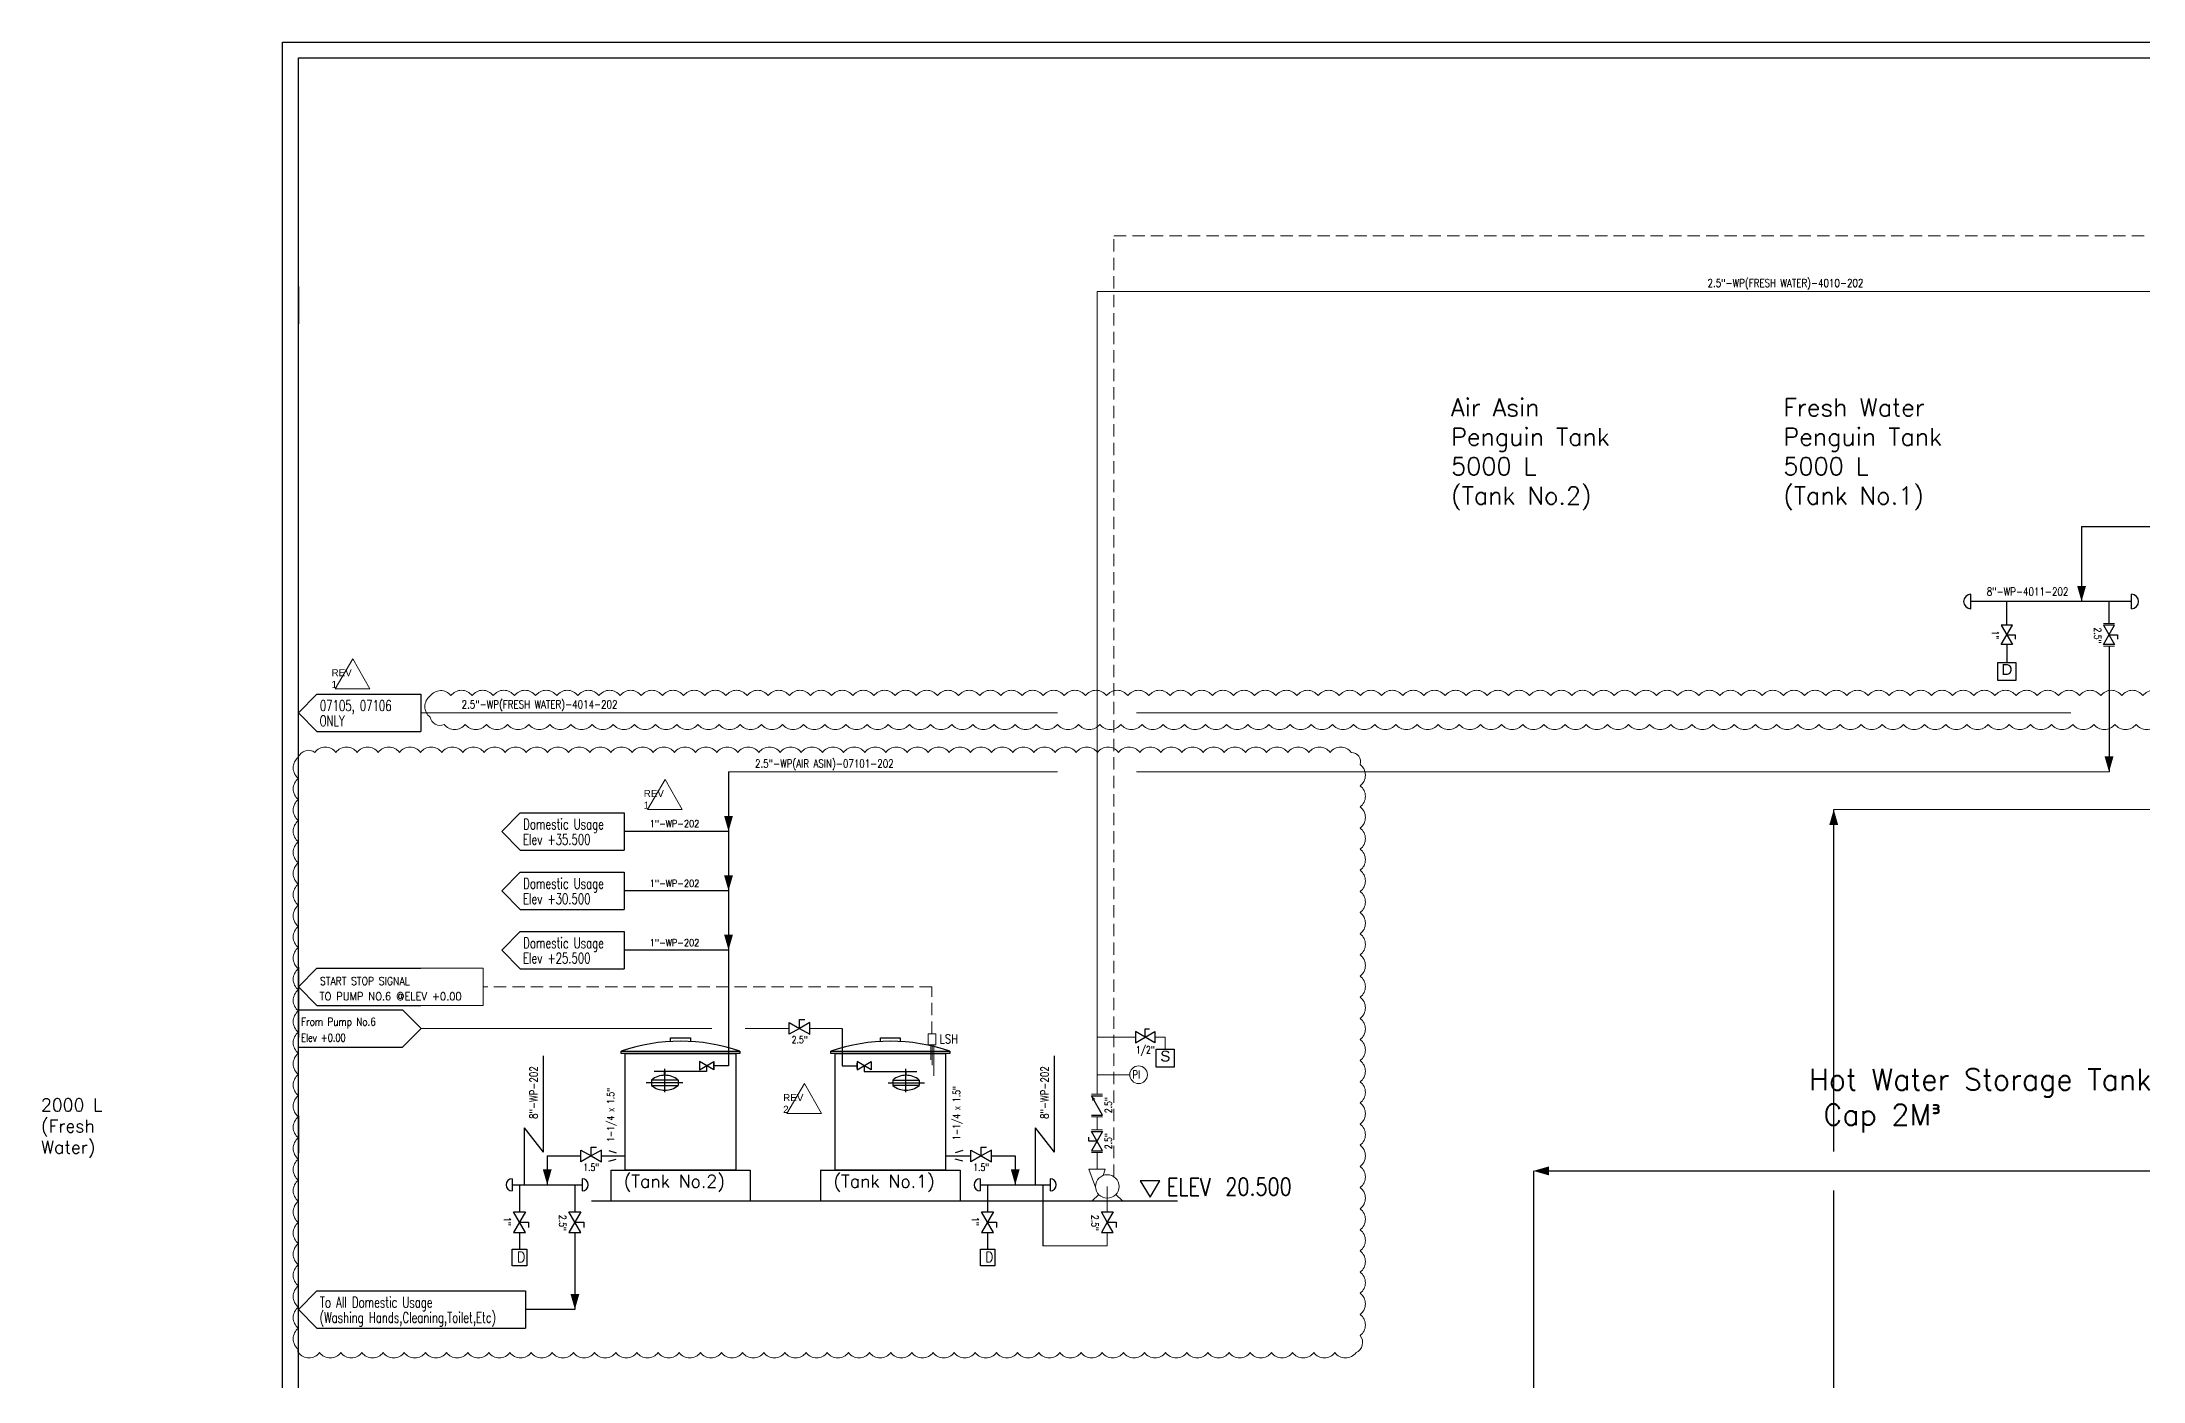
# Model space of a CAD drawing. Extents: x -29512 to 147477, y -5232 to 39709.
# Drawn here: x 140986.4 to 141284.4, y 7983.3 to 8173.2 of the extents above; entities that cross this region are included whole.
import ezdxf
from ezdxf.enums import TextEntityAlignment as Align

# ---------------------------------------------------------------- set-up
doc = ezdxf.new("R2010")
doc.units = 0
for name, pattern in [('ASSI', [16, 10, -2, 2, -2]), ('HIDDEN', [0.375, 0.25, -0.125]), ('TRATTEGGIO', [5.5, 4, -1.5])]:
    doc.linetypes.add(name, pattern=pattern)
doc.layers.get('0').update_dxf_attribs({"linetype": 'CONTINUOUS'})
for name, color, linetype in [('10', 7, 'CONTINUOUS'), ('20', 3, 'CONTINUOUS'), ('50', 6, 'CONTINUOUS'), ('DIMENSION', 3, 'CONTINUOUS'), ('P-0001', 7, 'CONTINUOUS'), ('PIPA', 6, 'CONTINUOUS'), ('RED', 1, 'CONTINUOUS'), ('S', 7, 'CONTINUOUS'), ('TEXT', 4, 'CONTINUOUS')]:
    doc.layers.add(name, color=color, linetype=linetype)
doc.layers.add('FITTING', color=7, linetype='CONTINUOUS', lineweight=13)
doc.layers.add('TAG', color=140, linetype='CONTINUOUS', lineweight=13)
doc.styles.add('1', font='romans', dxfattribs={"width": 0.8, "height": 2.8})
doc.styles.add('A3', font='arial.ttf', dxfattribs={"height": 0.3})
doc.styles.add('C4', font='COMPLEX', dxfattribs={"height": 0.4})
doc.styles.add('ROMANS', font='romans')
doc.styles.add('Romans100', font='romans.shx', dxfattribs={"width": 0.8, "height": 200})
doc.styles.add('S', font='ITALIC', dxfattribs={"height": 6})
doc.styles.add('S25', font='SIMPLEX', dxfattribs={"width": 0.8, "height": 0.25})
doc.styles.add('S3', font='SIMPLEX', dxfattribs={"width": 0.9, "height": 0.3})
doc.styles.add('S35S', font='SIMPLEX', dxfattribs={"width": 0.5, "height": 0.35})
doc.styles.add('S3S', font='SIMPLEX', dxfattribs={"width": 0.7, "height": 0.3})

# ---------------------------------------------------------------- blocks, each defined once
blk = doc.blocks.new('PRESA', base_point=(1.75, 0.1))
for p, q in [((1.5, 0.1), (1.5, 0.6)), ((1.5, 0.6), (2, 0.6)), ((2, 0.6), (2, 0.1)), ((2, 0.1), (1.5, 0.1))]:
    blk.add_line(p, q)
at = {"style": 'S', "width": 1.2}
blk.add_attdef('1', text='', height=0.3, dxfattribs=at).set_placement((1.75, 0.2), align=Align.CENTER)
blk = doc.blocks.new('LOSAN', base_point=(47, 38))
for p, q in [((47, 38.7), (50.9, 38.7)), ((47, 37.3), (50.9, 37.3))]:
    blk.add_line(p, q)
at = {"layer": 'S'}
for tag, p, height, style, width in [('3', (47.1, 38.1), 0.35, 'S35S', 0.5), ('4', (47.1, 37.5), 0.35, 'S35S', 0.5), ('1', (47.1, 38.1), 0.3, 'S3', 0.9), ('2', (47.1, 37.5), 0.3, 'S3', 0.9)]:
    blk.add_attdef(tag, p, '', height=height, dxfattribs=dict(at, style=style, width=width))
blk = doc.blocks.new('PUMP')
at = {"layer": 'FITTING'}
for points in [[(298, -21), (468, 438), (53, 438), (101, 282)], [(-217, -206), (-383, -365), (383, -365), (217, -206)]]:
    blk.add_lwpolyline(points, dxfattribs=at)
blk.add_circle((0, 0), 299, dxfattribs=at)

msp = doc.modelspace()

# ---------------------------------------------------------------- linework, layer by layer
for p, q in [((141022.7971, 8138.5057), (141022.7971, 8133.209)), ((141265.8985, 8090.4764), (141264.3249, 8090.4764)), ((141264.3249, 8087.7225), (141265.8985, 8090.4764)), ((141264.3249, 8090.4764), (141265.8985, 8087.7225)), ((141265.1117, 8089.0995), (141266.2919, 8089.0995)), ((141266.2919, 8089.0995), (141266.2919, 8088.5093)), ((141280.3977, 8090.4764), (141278.8241, 8090.4764)), ((141278.8241, 8087.7225), (141280.3977, 8090.4764)), ((141278.8241, 8090.4764), (141280.3977, 8087.7225)), ((141279.6109, 8089.0995), (141280.7911, 8089.0995)), ((141280.7911, 8089.0995), (141280.7911, 8088.5093)), ((141265.8985, 8087.7225), (141264.3249, 8087.7225)), ((141280.3977, 8087.7225), (141278.8241, 8087.7225)), ((141025.4163, 8080.6867), (141022.7971, 8078.0384)), ((141022.7971, 8078.0384), (141025.4163, 8075.39)), ((141083.7933, 8069.6464), (141083.7933, 8027.9806)), ((141054.2594, 8063.8698), (141051.6402, 8061.2215)), ((141051.6402, 8061.2215), (141054.2594, 8058.5732)), ((141083.7933, 8061.2215), (141069.0143, 8061.2215)), ((141054.2594, 8055.445), (141051.6402, 8052.7967)), ((141051.6402, 8052.7967), (141054.2594, 8050.1484)), ((141083.7933, 8052.7967), (141069.0143, 8052.7967)), ((141054.2594, 8047.0202), (141051.6402, 8044.3718)), ((141051.6402, 8044.3718), (141054.2594, 8041.7235)), ((141083.7933, 8044.3718), (141069.0143, 8044.3718)), ((141022.7971, 8041.9568), (141022.7971, 8036.6602)), ((141025.4163, 8041.7992), (141022.7971, 8039.1509)), ((141022.7971, 8039.1509), (141025.4163, 8036.5026)), ((141022.7971, 8037.2604), (141022.7971, 8031.9637)), ((141037.552, 8035.9292), (141040.2003, 8033.2809)), ((141040.2003, 8033.2809), (141037.552, 8030.6325)), ((141099.9314, 8033.2809), (141099.9314, 8027.9806)), ((141141.523, 8032.8202), (141141.523, 8031.2465)), ((141144.2768, 8031.2465), (141141.523, 8032.8202)), ((141141.523, 8031.2465), (141144.2768, 8032.8202)), ((141142.8999, 8033.2136), (141143.49, 8033.2136)), ((141142.8999, 8032.0333), (141142.8999, 8033.2136)), ((141144.2768, 8032.8202), (141144.2768, 8031.2465)), ((141057.5224, 8029.381), (141057.5224, 8015.7287)), ((141130.0059, 8029.381), (141130.0059, 8015.7287)), ((141083.7933, 8027.9806), (141081.6861, 8027.9806)), ((141099.9314, 8027.9806), (141102.0386, 8027.9806)), ((141022.7971, 8020.858), (141022.7971, 8015.5613)), ((141054.792, 8019.167), (141054.792, 8011.0768)), ((141054.792, 8019.167), (141057.5224, 8015.7287)), ((141127.2754, 8019.167), (141127.2754, 8011.0768)), ((141127.2754, 8019.167), (141130.0059, 8015.7287)), ((141134.8861, 8017.2755), (141134.8861, 8017.8656)), ((141136.0663, 8017.2755), (141134.8861, 8017.2755)), ((141135.2795, 8018.6524), (141136.8531, 8018.6524)), ((141136.8531, 8018.6524), (141135.2795, 8015.8986)), ((141136.8531, 8015.8986), (141135.2795, 8018.6524)), ((141058.0776, 8015.1768), (141062.8476, 8015.1768)), ((141058.0776, 8015.1768), (141058.0776, 8011.0768)), ((141065.7563, 8015.1768), (141069.1474, 8015.1768)), ((141114.5774, 8015.1768), (141118.1631, 8015.1768)), ((141121.0718, 8015.1768), (141124.4629, 8015.1768)), ((141124.4629, 8015.1768), (141124.4629, 8011.0768)), ((141135.2795, 8015.8986), (141136.8531, 8015.8986)), ((141053.1085, 8011.0768), (141063.0468, 8011.0768)), ((141054.1512, 8011.0768), (141054.1512, 8007.2335)), ((141062.0041, 8011.0768), (141062.0041, 8007.2335)), ((141119.4938, 8011.0768), (141129.4321, 8011.0768)), ((141120.5364, 8011.0768), (141120.5364, 8007.2335)), ((141128.3894, 8011.0768), (141128.3894, 8002.4191)), ((141054.1512, 8004.3247), (141054.1512, 8001.94)), ((141062.0041, 8004.3247), (141062.0041, 7993.3991)), ((141120.5364, 8004.3247), (141120.5364, 8001.94)), ((141025.4163, 7996.0474), (141022.7971, 7993.3991)), ((141040.1712, 7996.0474), (141055.017, 7996.0474)), ((141022.7971, 7993.3991), (141025.4163, 7990.7508)), ((141062.0041, 7993.3991), (141055.017, 7993.3991)), ((141040.1712, 7990.7508), (141055.017, 7990.7508))]:
    msp.add_line(p, q)
at = {"color": 1, "lineweight": 20}
for p, q in [((141030.5117, 8085.7088), (141028.0187, 8081.4547)), ((141030.5117, 8085.7088), (141032.9204, 8081.4547)), ((141028.0187, 8081.4547), (141032.9204, 8081.4547)), ((141074.7913, 8068.5791), (141072.2983, 8064.325)), ((141074.7913, 8068.5791), (141077.2, 8064.325)), ((141072.2983, 8064.325), (141077.2, 8064.325)), ((141094.5712, 8025.4376), (141092.0783, 8021.1834)), ((141094.5712, 8025.4376), (141096.9799, 8021.1834)), ((141092.0783, 8021.1834), (141096.9799, 8021.1834))]:
    msp.add_line(p, q, dxfattribs=at)
at = {"color": 1, "lineweight": 5}
for p, q in [((141112.4811, 8030.9337), (141112.4811, 8028.7981)), ((141112.7011, 8030.9337), (141112.7011, 8028.0673)), ((141112.9319, 8030.9337), (141112.9319, 8026.5603))]:
    msp.add_line(p, q, dxfattribs=at)
msp.add_lwpolyline([(141112.0982, 8032.5073), (141113.2007, 8032.5073), (141113.2007, 8030.9337), (141112.0982, 8030.9337)], close=True, dxfattribs=at)
at = {"layer": '50'}
for p, q in [((141093.866, 8033.2809), (141093.866, 8034.5468)), ((141093.866, 8034.5468), (141094.6325, 8034.5468)), ((141064.3019, 8015.1768), (141064.3019, 8016.4427)), ((141064.3019, 8016.4427), (141065.0685, 8016.4427)), ((141119.6175, 8015.1768), (141119.6175, 8016.4427)), ((141119.6175, 8016.4427), (141120.384, 8016.4427)), ((141053.1085, 8011.932), (141053.1085, 8010.2215)), ((141063.0468, 8011.932), (141063.0468, 8010.2215)), ((141119.4938, 8011.932), (141119.4938, 8010.2215)), ((141129.4321, 8011.932), (141129.4321, 8010.2215)), ((141054.1512, 8005.7791), (141055.4171, 8005.7791)), ((141055.4171, 8005.7791), (141055.4171, 8005.0125)), ((141062.0041, 8005.7791), (141063.2701, 8005.7791)), ((141063.2701, 8005.7791), (141063.2701, 8005.0125)), ((141120.5364, 8005.7791), (141121.8024, 8005.7791)), ((141121.8024, 8005.7791), (141121.8024, 8005.0125)), ((141137.5181, 8005.7791), (141138.7841, 8005.7791)), ((141138.7841, 8005.7791), (141138.7841, 8005.0125))]:
    msp.add_line(p, q, dxfattribs=at)
at = {"layer": '50', "color": 0}
for p, q in [((141067.0911, 8013.1403), (141067.0911, 8008.8165)), ((141086.875, 8013.1403), (141086.875, 8008.8165)), ((141096.8498, 8013.1403), (141096.8498, 8008.8165)), ((141116.6337, 8013.1403), (141116.6337, 8008.8165)), ((141142.1848, 8011.6391), (141143.5837, 8009.3252)), ((141144.9825, 8011.6391), (141142.1848, 8011.6391)), ((141143.5837, 8009.3252), (141144.9825, 8011.6391)), ((141064.3749, 8008.8165), (141147.4661, 8008.8165))]:
    msp.add_line(p, q, dxfattribs=at)
at = {"layer": '50'}
for points in [[(141093.866, 8033.2809), (141092.4116, 8032.4412), (141092.4116, 8034.1205)], [(141093.866, 8033.2809), (141095.3203, 8032.4412), (141095.3203, 8034.1205)], [(141064.3019, 8015.1768), (141062.8476, 8014.3371), (141062.8476, 8016.0165)], [(141064.3019, 8015.1768), (141065.7563, 8014.3371), (141065.7563, 8016.0165)], [(141119.6175, 8015.1768), (141118.1631, 8014.3371), (141118.1631, 8016.0165)], [(141119.6175, 8015.1768), (141121.0718, 8014.3371), (141121.0718, 8016.0165)], [(141054.1512, 8005.7791), (141053.3115, 8007.2335), (141054.9908, 8007.2335)], [(141054.1512, 8005.7791), (141053.3115, 8004.3247), (141054.9908, 8004.3247)], [(141062.0041, 8005.7791), (141061.1645, 8007.2335), (141062.8438, 8007.2335)], [(141062.0041, 8005.7791), (141061.1645, 8004.3247), (141062.8438, 8004.3247)], [(141120.5364, 8005.7791), (141119.6968, 8007.2335), (141121.3761, 8007.2335)], [(141120.5364, 8005.7791), (141119.6968, 8004.3247), (141121.3761, 8004.3247)], [(141137.5181, 8005.7791), (141136.6785, 8007.2335), (141138.3578, 8007.2335)], [(141137.5181, 8005.7791), (141136.6785, 8004.3247), (141138.3578, 8004.3247)]]:
    msp.add_lwpolyline(points, close=True, dxfattribs=at)
at = {"layer": '50', "color": 0}
for points in [[(141067.0911, 8013.1403), (141086.875, 8013.1403)], [(141096.8498, 8013.1403), (141116.6337, 8013.1403)]]:
    msp.add_lwpolyline(points, dxfattribs=at)
for points in [[(141053.126, 8001.94), (141055.1764, 8001.94), (141055.1764, 7999.569), (141053.126, 7999.569)], [(141119.5112, 8001.94), (141121.5616, 8001.94), (141121.5616, 7999.569), (141119.5112, 7999.569)]]:
    msp.add_lwpolyline(points, close=True, dxfattribs=at)
at = {"layer": '50'}
for centre, start, end in [((141053.1085, 8011.0768), 90, 270), ((141063.0468, 8011.0768), 270, 90), ((141119.4938, 8011.0768), 90, 270), ((141129.4321, 8011.0768), 270, 90)]:
    msp.add_arc(centre, 0.8552, start, end, dxfattribs=at)
at = {"layer": 'DIMENSION', "color": 4, "linetype": 'HIDDEN', "lineweight": 5, "ltscale": 7}
for p, q in [((141138.4545, 8012.2318), (141138.4545, 8145.6936)), ((141292.4557, 8145.6936), (141138.4545, 8145.6936)), ((141112.6494, 8039.1509), (141048.9896, 8039.1509)), ((141112.6494, 8032.5073), (141112.6494, 8039.1509))]:
    msp.add_line(p, q, dxfattribs=at)
at = {"layer": 'DIMENSION', "color": 0, "linetype": 'ByBlock', "ltscale": 0.5}
for p, q in [((141275.7105, 8104.4531), (141286.4061, 8104.4531)), ((141275.7105, 8104.4531), (141275.7105, 8093.8321)), ((141260.0068, 8092.8133), (141260.0068, 8094.8509)), ((141282.7881, 8093.8321), (141260.0068, 8093.8321)), ((141265.1117, 8090.4764), (141265.1117, 8093.8321)), ((141279.6109, 8090.7068), (141279.6109, 8093.8321)), ((141282.7881, 8092.8133), (141282.7881, 8094.8509)), ((141265.1117, 8087.7225), (141265.1117, 8085.1862)), ((141279.6109, 8087.4921), (141279.6109, 8069.6464)), ((141040.1712, 8080.6867), (141040.1712, 8075.39)), ((141240.5576, 8015.8277), (141240.5576, 8064.3398)), ((141069.0143, 8063.8698), (141069.0143, 8058.5732)), ((141069.0143, 8055.445), (141069.0143, 8050.1484)), ((141069.0143, 8047.0202), (141069.0143, 8041.7235)), ((141197.9516, 8013.0568), (141197.9516, 7965.3294)), ((141199.0532, 8013.0568), (141438.2971, 8013.0568)), ((141240.5576, 7949.7964), (141240.5576, 8010.2859)), ((141055.017, 7996.0474), (141055.017, 7990.7508))]:
    msp.add_line(p, q, dxfattribs=at)
at = {"layer": 'DIMENSION', "color": 6, "linetype": 'ByBlock', "lineweight": 15, "ltscale": 0.5}
for p, q in [((141280.3977, 8090.7068), (141278.8241, 8090.7068)), ((141280.3977, 8087.4921), (141278.8241, 8087.4921)), ((141135.2795, 8023.9338), (141136.8531, 8023.9338)), ((141135.2795, 8020.719), (141136.8531, 8020.719)), ((141135.2795, 8018.8829), (141136.8531, 8018.8829)), ((141135.2795, 8015.6681), (141136.8531, 8015.6681))]:
    msp.add_line(p, q, dxfattribs=at)
at = {"layer": 'DIMENSION', "color": 0, "linetype": 'ByBlock', "lineweight": 15, "ltscale": 0.5}
for p, q in [((141136.0663, 8032.0333), (141141.523, 8032.0333)), ((141144.2768, 8032.0333), (141145.7347, 8032.0333)), ((141145.7347, 8032.0333), (141145.7347, 8030.342)), ((141140.7056, 8026.7024), (141136.0663, 8026.7024)), ((141136.0663, 8018.8829), (141136.0663, 8020.719))]:
    msp.add_line(p, q, dxfattribs=at)
at = {"layer": 'DIMENSION', "color": 6, "linetype": 'ByBlock', "ltscale": 0.5}
msp.add_lwpolyline([(141440.5471, 7876.2005), (141020.5471, 7876.2005), (141020.5471, 8173.2005), (141440.5471, 8173.2005)], close=True, dxfattribs=at)
at = {"layer": 'DIMENSION', "color": 0, "linetype": 'ByBlock', "ltscale": 0.5}
msp.add_lwpolyline([(141022.7971, 8170.9505), (141438.2971, 8170.9505), (141438.2971, 7878.4505), (141022.7971, 7878.4505)], close=True, dxfattribs=at)
at = {"layer": 'DIMENSION', "color": 30, "linetype": 'ByBlock', "ltscale": 0.5}
for points in [[(141075.5719, 8031.4123), (141075.5719, 8031.9306), (141078.3942, 8031.9306), (141078.3942, 8031.4123)], [(141105.3306, 8031.4123), (141105.3306, 8031.9306), (141108.1529, 8031.9306), (141108.1529, 8031.4123)]]:
    msp.add_lwpolyline(points, dxfattribs=at)
for points in [[(141068.5593, 8030.0589), (141085.4068, 8030.0589), (141085.4068, 8029.714), (141068.5593, 8029.714)], [(141069.1474, 8029.714), (141084.8187, 8029.714), (141084.8187, 8013.1403), (141069.1474, 8013.1403)], [(141098.318, 8030.0589), (141115.1654, 8030.0589), (141115.1654, 8029.714), (141098.318, 8029.714)], [(141098.9061, 8029.714), (141114.5774, 8029.714), (141114.5774, 8013.1403), (141098.9061, 8013.1403)]]:
    msp.add_lwpolyline(points, close=True, dxfattribs=at)
at = {"layer": 'DIMENSION', "color": 0, "linetype": 'ByBlock', "lineweight": 15, "ltscale": 0.5}
msp.add_circle((141141.9593, 8026.7024), 1.2537, dxfattribs=at)
at = {"layer": 'DIMENSION', "color": 0, "linetype": 'ByBlock', "ltscale": 0.5}
for centre, start, end in [((141260.0068, 8093.8321), 90, 270), ((141282.7881, 8093.8321), 270, 90)]:
    msp.add_arc(centre, 1.0188, start, end, dxfattribs=at)
at = {"layer": 'DIMENSION', "color": 30, "linetype": 'ByBlock', "ltscale": 0.5}
for centre in [(141076.983, 8005.2562), (141106.7417, 8005.2562)]:
    msp.add_arc(centre, 26.1941, 71.240985, 108.759015, dxfattribs=at)
at = {"layer": 'FITTING', "linetype": 'ByBlock', "ltscale": 0.5}
for p, q in [((141136.0663, 8137.817), (141315.1255, 8137.817)), ((141136.0663, 8023.9338), (141136.0663, 8137.817)), ((141040.1712, 8078.0384), (141130.4783, 8078.0384)), ((141141.6544, 8078.0384), (141274.184, 8078.0384)), ((141130.4783, 8069.6464), (141083.7933, 8069.6464)), ((141279.6109, 8069.6464), (141141.6544, 8069.6464)), ((141328.3103, 8064.3398), (141240.5576, 8064.3398)), ((141048.9896, 8041.7992), (141039.8382, 8041.7992)), ((141048.9896, 8041.7992), (141048.9896, 8036.5026)), ((141048.9896, 8036.5026), (141040.1712, 8036.5026)), ((141040.2003, 8033.2809), (141081.442, 8033.2809)), ((141086.1446, 8033.2809), (141092.4116, 8033.2809)), ((141095.3203, 8033.2809), (141099.9314, 8033.2809)), ((141136.0663, 8018.8829), (141136.0663, 8020.719)), ((141136.0663, 8013.2952), (141136.0663, 8015.6681)), ((141137.5181, 8010.8507), (141137.5181, 8007.2335)), ((141128.3894, 8002.4191), (141137.5181, 8002.4191)), ((141137.5181, 8004.3247), (141137.5181, 8002.4191))]:
    msp.add_line(p, q, dxfattribs=at)
at = {"layer": 'FITTING', "color": 6, "linetype": 'ByBlock', "ltscale": 0.5}
msp.add_lwpolyline([(141286.4492, 8076.4018, -0.5), (141283.4492, 8076.4018, -0.5), (141280.4492, 8076.4018, -0.5), (141277.4492, 8076.4018, -0.5), (141274.4492, 8076.4018, -0.5), (141271.4492, 8076.4018, -0.5), (141268.4492, 8076.4018, -0.5), (141265.4492, 8076.4018, -0.5), (141262.4492, 8076.4018, -0.5), (141259.4492, 8076.4018, -0.5), (141256.4492, 8076.4018, -0.5), (141253.4492, 8076.4018, -0.5), (141250.4492, 8076.4018, -0.5), (141247.4492, 8076.4018, -0.5), (141244.4492, 8076.4018, -0.5), (141241.4492, 8076.4018, -0.5), (141238.4492, 8076.4018, -0.5), (141235.4492, 8076.4018, -0.5), (141232.4492, 8076.4018, -0.5), (141229.4492, 8076.4018, -0.5), (141226.4492, 8076.4018, -0.5), (141223.4492, 8076.4018, -0.5), (141220.4492, 8076.4018, -0.5), (141217.4492, 8076.4018, -0.5), (141214.4492, 8076.4018, -0.5), (141211.4492, 8076.4018, -0.5), (141208.4492, 8076.4018, -0.5), (141205.4492, 8076.4018, -0.5), (141202.4492, 8076.4018, -0.5), (141199.4492, 8076.4018, -0.5), (141196.4492, 8076.4018, -0.5), (141193.4492, 8076.4018, -0.5), (141190.4492, 8076.4018, -0.5), (141187.4492, 8076.4018, -0.5), (141184.4492, 8076.4018, -0.5), (141181.4492, 8076.4018, -0.5), (141178.4492, 8076.4018, -0.5), (141175.4492, 8076.4018, -0.5), (141172.4492, 8076.4018, -0.5), (141169.4492, 8076.4018, -0.5), (141166.4492, 8076.4018, -0.5), (141163.4492, 8076.4018, -0.5), (141160.4492, 8076.4018, -0.5), (141157.4492, 8076.4018, -0.5), (141154.4492, 8076.4018, -0.5), (141151.4492, 8076.4018, -0.5), (141148.4492, 8076.4018, -0.5), (141145.4492, 8076.4018, -0.5), (141142.4492, 8076.4018, -0.5), (141139.4492, 8076.4018, -0.5), (141136.4492, 8076.4018, -0.5), (141133.4492, 8076.4018, -0.5), (141130.4492, 8076.4018, -0.5), (141127.4492, 8076.4018, -0.5), (141124.4492, 8076.4018, -0.5), (141121.4492, 8076.4018, -0.5), (141118.4492, 8076.4018, -0.5), (141115.4492, 8076.4018, -0.5), (141112.4492, 8076.4018, -0.5), (141109.4492, 8076.4018, -0.5), (141106.4492, 8076.4018, -0.5), (141103.4492, 8076.4018, -0.5), (141100.4492, 8076.4018, -0.5), (141097.4492, 8076.4018, -0.5), (141094.4492, 8076.4018, -0.5), (141091.4492, 8076.4018, -0.5), (141088.4492, 8076.4018, -0.5), (141085.4492, 8076.4018, -0.5), (141082.4492, 8076.4018, -0.5), (141079.4492, 8076.4018, -0.5), (141076.4492, 8076.4018, -0.5), (141073.4492, 8076.4018, -0.5), (141070.4492, 8076.4018, -0.5), (141067.4492, 8076.4018, -0.5), (141064.4492, 8076.4018, -0.5), (141061.4492, 8076.4018, -0.5), (141058.4492, 8076.4018, -0.5), (141055.4492, 8076.4018, -0.5), (141052.4492, 8076.4018, -0.5), (141049.4492, 8076.4018, -0.5), (141046.4492, 8076.4018, -0.5), (141043.4492, 8076.4018, -0.5), (141041.4773, 8077.4299, -0.5), (141041.4773, 8080.4299, -0.5), (141044.4211, 8080.4862, -0.5), (141047.4211, 8080.4862, -0.5), (141050.4211, 8080.4862, -0.5), (141053.4211, 8080.4862, -0.5), (141056.4211, 8080.4862, -0.5), (141059.4211, 8080.4862, -0.5), (141062.4211, 8080.4862, -0.5), (141065.4211, 8080.4862, -0.5), (141068.4211, 8080.4862, -0.5), (141071.4211, 8080.4862, -0.5), (141074.4211, 8080.4862, -0.5), (141077.4211, 8080.4862, -0.5), (141080.4211, 8080.4862, -0.5), (141083.4211, 8080.4862, -0.5), (141086.4211, 8080.4862, -0.5), (141089.4211, 8080.4862, -0.5), (141092.4211, 8080.4862, -0.5), (141095.4211, 8080.4862, -0.5), (141098.4211, 8080.4862, -0.5), (141101.4211, 8080.4862, -0.5), (141104.4211, 8080.4862, -0.5), (141107.4211, 8080.4862, -0.5), (141110.4211, 8080.4862, -0.5), (141113.4211, 8080.4862, -0.5), (141116.4211, 8080.4862, -0.5), (141119.4211, 8080.4862, -0.5), (141122.4211, 8080.4862, -0.5), (141125.4211, 8080.4862, -0.5), (141128.4211, 8080.4862, -0.5), (141131.4211, 8080.4862, -0.5), (141134.4211, 8080.4862, -0.5), (141137.4211, 8080.4862, -0.5), (141140.4211, 8080.4862, -0.5), (141143.4211, 8080.4862, -0.5), (141146.4211, 8080.4862, -0.5), (141149.4211, 8080.4862, -0.5), (141152.4211, 8080.4862, -0.5), (141155.4211, 8080.4862, -0.5), (141158.4211, 8080.4862, -0.5), (141161.4211, 8080.4862, -0.5), (141164.4211, 8080.4862, -0.5), (141167.4211, 8080.4862, -0.5), (141170.4211, 8080.4862, -0.5), (141173.4211, 8080.4862, -0.5), (141176.4211, 8080.4862, -0.5), (141179.4211, 8080.4862, -0.5), (141182.4211, 8080.4862, -0.5), (141185.4211, 8080.4862, -0.5), (141188.4211, 8080.4862, -0.5), (141191.4211, 8080.4862, -0.5), (141194.4211, 8080.4862, -0.5), (141197.4211, 8080.4862, -0.5), (141200.4211, 8080.4862, -0.5), (141203.4211, 8080.4862, -0.5), (141206.4211, 8080.4862, -0.5), (141209.4211, 8080.4862, -0.5), (141212.4211, 8080.4862, -0.5), (141215.4211, 8080.4862, -0.5), (141218.4211, 8080.4862, -0.5), (141221.4211, 8080.4862, -0.5), (141224.4211, 8080.4862, -0.5), (141227.4211, 8080.4862, -0.5), (141230.4211, 8080.4862, -0.5), (141233.4211, 8080.4862, -0.5), (141236.4211, 8080.4862, -0.5), (141239.4211, 8080.4862, -0.5), (141242.4211, 8080.4862, -0.5), (141245.4211, 8080.4862, -0.5), (141248.4211, 8080.4862, -0.5), (141251.4211, 8080.4862, -0.5), (141254.4211, 8080.4862, -0.5), (141257.4211, 8080.4862, -0.5), (141260.4211, 8080.4862, -0.5), (141263.4211, 8080.4862, -0.5), (141266.4211, 8080.4862, -0.5), (141269.4211, 8080.4862, -0.5), (141272.4211, 8080.4862, -0.5), (141275.4211, 8080.4862, -0.5), (141278.4211, 8080.4862, -0.5), (141281.4211, 8080.4862, -0.5), (141284.4211, 8080.4862, -0.5), (141287.4211, 8080.4862, -0.5)], format="xyb", dxfattribs=at)
msp.add_lwpolyline([(141022.7971, 7987.2816, 0.5), (141025.7971, 7987.2816, 0.5), (141028.7971, 7987.2816, 0.5), (141031.7971, 7987.2816, 0.5), (141034.7971, 7987.2816, 0.5), (141037.7971, 7987.2816, 0.5), (141040.7971, 7987.2816, 0.5), (141043.7971, 7987.2816, 0.5), (141046.7971, 7987.2816, 0.5), (141049.7971, 7987.2816, 0.5), (141052.7971, 7987.2816, 0.5), (141055.7971, 7987.2816, 0.5), (141058.7971, 7987.2816, 0.5), (141061.7971, 7987.2816, 0.5), (141064.7971, 7987.2816, 0.5), (141067.7971, 7987.2816, 0.5), (141070.7971, 7987.2816, 0.5), (141073.7971, 7987.2816, 0.5), (141076.7971, 7987.2816, 0.5), (141079.7971, 7987.2816, 0.5), (141082.7971, 7987.2816, 0.5), (141085.7971, 7987.2816, 0.5), (141088.7971, 7987.2816, 0.5), (141091.7971, 7987.2816, 0.5), (141094.7971, 7987.2816, 0.5), (141097.7971, 7987.2816, 0.5), (141100.7971, 7987.2816, 0.5), (141103.7971, 7987.2816, 0.5), (141106.7971, 7987.2816, 0.5), (141109.7971, 7987.2816, 0.5), (141112.7971, 7987.2816, 0.5), (141115.7971, 7987.2816, 0.5), (141118.7971, 7987.2816, 0.5), (141121.7971, 7987.2816, 0.5), (141124.7971, 7987.2816, 0.5), (141127.7971, 7987.2816, 0.5), (141130.7971, 7987.2816, 0.5), (141133.7971, 7987.2816, 0.5), (141136.7971, 7987.2816, 0.5), (141139.7971, 7987.2816, 0.5), (141142.7971, 7987.2816, 0.5), (141145.7971, 7987.2816, 0.5), (141148.7971, 7987.2816, 0.5), (141151.7971, 7987.2816, 0.5), (141154.7971, 7987.2816, 0.5), (141157.7971, 7987.2816, 0.5), (141160.7971, 7987.2816, 0.5), (141163.7971, 7987.2816, 0.5), (141166.7971, 7987.2816, 0.5), (141169.7971, 7987.2816, 0.5), (141172.7971, 7987.2816, 0.5), (141173.3821, 7989.6966, 0.5), (141173.3821, 7992.6966, 0.5), (141173.3821, 7995.6966, 0.5), (141173.3821, 7998.6966, 0.5), (141173.3821, 8001.6966, 0.5), (141173.3821, 8004.6966, 0.5), (141173.3821, 8007.6966, 0.5), (141173.3821, 8010.6966, 0.5), (141173.3821, 8013.6966, 0.5), (141173.3821, 8016.6966, 0.5), (141173.3821, 8019.6966, 0.5), (141173.3821, 8022.6966, 0.5), (141173.3821, 8025.6966, 0.5), (141173.3821, 8028.6966, 0.5), (141173.3821, 8031.6966, 0.5), (141173.3821, 8034.6966, 0.5), (141173.3821, 8037.6966, 0.5), (141173.3821, 8040.6966, 0.5), (141173.3821, 8043.6966, 0.5), (141173.3821, 8046.6966, 0.5), (141173.3821, 8049.6966, 0.5), (141173.3821, 8052.6966, 0.5), (141173.3821, 8055.6966, 0.5), (141173.3821, 8058.6966, 0.5), (141173.3821, 8061.6966, 0.5), (141173.3821, 8064.6966, 0.5), (141173.3821, 8067.6966, 0.5), (141173.3821, 8070.6966, 0.5), (141172.1127, 8072.4272, 0.5), (141169.1127, 8072.4272, 0.5), (141166.1127, 8072.4272, 0.5), (141163.1127, 8072.4272, 0.5), (141160.1127, 8072.4272, 0.5), (141157.1127, 8072.4272, 0.5), (141154.1127, 8072.4272, 0.5), (141151.1127, 8072.4272, 0.5), (141148.1127, 8072.4272, 0.5), (141145.1127, 8072.4272, 0.5), (141142.1127, 8072.4272, 0.5), (141139.1127, 8072.4272, 0.5), (141136.1127, 8072.4272, 0.5), (141133.1127, 8072.4272, 0.5), (141130.1127, 8072.4272, 0.5), (141127.1127, 8072.4272, 0.5), (141124.1127, 8072.4272, 0.5), (141121.1127, 8072.4272, 0.5), (141118.1127, 8072.4272, 0.5), (141115.1127, 8072.4272, 0.5), (141112.1127, 8072.4272, 0.5), (141109.1127, 8072.4272, 0.5), (141106.1127, 8072.4272, 0.5), (141103.1127, 8072.4272, 0.5), (141100.1127, 8072.4272, 0.5), (141097.1127, 8072.4272, 0.5), (141094.1127, 8072.4272, 0.5), (141091.1127, 8072.4272, 0.5), (141088.1127, 8072.4272, 0.5), (141085.1127, 8072.4272, 0.5), (141082.1127, 8072.4272, 0.5), (141079.1127, 8072.4272, 0.5), (141076.1127, 8072.4272, 0.5), (141073.1127, 8072.4272, 0.5), (141070.1127, 8072.4272, 0.5), (141067.1127, 8072.4272, 0.5), (141064.1127, 8072.4272, 0.5), (141061.1127, 8072.4272, 0.5), (141058.1127, 8072.4272, 0.5), (141055.1127, 8072.4272, 0.5), (141052.1127, 8072.4272, 0.5), (141049.1127, 8072.4272, 0.5), (141046.1127, 8072.4272, 0.5), (141043.1127, 8072.4272, 0.5), (141040.1127, 8072.4272, 0.5), (141037.1127, 8072.4272, 0.5), (141034.1127, 8072.4272, 0.5), (141031.1127, 8072.4272, 0.5), (141028.1127, 8072.4272, 0.5), (141025.1127, 8072.4272, 0.5), (141022.7971, 8071.7429, 0.5), (141022.7971, 8068.7429, 0.5), (141022.7971, 8065.7429, 0.5), (141022.7971, 8062.7429, 0.5), (141022.7971, 8059.7429, 0.5), (141022.7971, 8056.7429, 0.5), (141022.7971, 8053.7429, 0.5), (141022.7971, 8050.7429, 0.5), (141022.7971, 8047.7429, 0.5), (141022.7971, 8044.7429, 0.5), (141022.7971, 8041.7429, 0.5), (141022.7971, 8038.7429, 0.5), (141022.7971, 8035.7429, 0.5), (141022.7971, 8032.7429, 0.5), (141022.7971, 8029.7429, 0.5), (141022.7971, 8026.7429, 0.5), (141022.7971, 8023.7429, 0.5), (141022.7971, 8020.7429, 0.5), (141022.7971, 8017.7429, 0.5), (141022.7971, 8014.7429, 0.5), (141022.7971, 8011.7429, 0.5), (141022.7971, 8008.7429, 0.5), (141022.7971, 8005.7429, 0.5), (141022.7971, 8002.7429, 0.5), (141022.7971, 7999.7429, 0.5), (141022.7971, 7996.7429, 0.5), (141022.7971, 7993.7429, 0.5), (141022.7971, 7990.7429, 0.5), (141022.7971, 7987.7429, 0.5)], format="xyb", close=True, dxfattribs=at)
at = {"layer": 'P-0001', "linetype": 'TRATTEGGIO'}
for p, q in [((141081.6861, 8027.4046), (141079.6908, 8028.5566)), ((141079.6908, 8028.5566), (141079.6908, 8027.4046)), ((141079.6908, 8027.4046), (141081.6861, 8028.5566)), ((141081.6861, 8028.5566), (141081.6861, 8027.4046)), ((141102.0386, 8027.4046), (141104.034, 8028.5566)), ((141102.0386, 8028.5566), (141102.0386, 8027.4046)), ((141104.034, 8027.4046), (141102.0386, 8028.5566)), ((141104.034, 8028.5566), (141104.034, 8027.4046))]:
    msp.add_line(p, q, dxfattribs=at)
at = {"layer": 'P-0001', "linetype": 'Continuous'}
for p, q in [((141081.6861, 8027.6046), (141081.6861, 8028.3566)), ((141102.0386, 8027.6046), (141102.0386, 8028.3566))]:
    msp.add_line(p, q, dxfattribs=at)
at = {"layer": 'P-0001', "linetype": 'ASSI'}
for p, q in [((141077.2904, 8025.5612), (141072.1276, 8025.5612)), ((141076.6319, 8025.9354), (141072.8906, 8025.9354)), ((141072.8906, 8025.9354), (141072.8906, 8025.1871)), ((141079.2589, 8027.1824), (141073.2279, 8027.1824)), ((141074.7238, 8026.6253), (141074.7238, 8027.1824)), ((141074.7613, 8024.2468), (141074.7613, 8027.5154)), ((141074.7987, 8026.6253), (141074.7987, 8027.1824)), ((141076.6319, 8025.9354), (141076.6319, 8025.1871)), ((141080.6885, 8027.1824), (141079.2589, 8027.1824)), ((141080.6885, 8027.9806), (141080.6885, 8027.1824)), ((141103.0363, 8027.9806), (141103.0363, 8027.1824)), ((141103.0363, 8027.1824), (141104.4658, 8027.1824)), ((141104.4658, 8027.1824), (141110.4968, 8027.1824)), ((141106.4344, 8025.5612), (141111.5972, 8025.5612)), ((141107.0929, 8025.9354), (141110.8341, 8025.9354)), ((141107.0929, 8025.9354), (141107.0929, 8025.1871)), ((141108.9261, 8026.6253), (141108.9261, 8027.1824)), ((141108.9635, 8024.2468), (141108.9635, 8027.5154)), ((141109.0009, 8026.6253), (141109.0009, 8027.1824)), ((141110.8341, 8025.9354), (141110.8341, 8025.1871)), ((141072.8906, 8025.1871), (141076.6319, 8025.1871)), ((141110.8341, 8025.1871), (141107.0929, 8025.1871))]:
    msp.add_line(p, q, dxfattribs=at)
for centre, start, end in [((141074.7613, 8023.7454), 49.496564, 130.503436), ((141108.9635, 8023.7454), 49.496564, 130.503436), ((141074.7613, 8027.377), 229.496564, 310.503436), ((141108.9635, 8027.377), 229.496564, 310.503436)]:
    msp.add_arc(centre, 2.8801, start, end, dxfattribs=at)
at = {"layer": 'RED', "color": 0}
for points in [[(141275.7105, 8093.8321), (141275.081, 8096.0351), (141276.3399, 8096.0351)], [(141279.6109, 8069.6464), (141278.9815, 8071.8494), (141280.2404, 8071.8494)], [(141240.5576, 8064.3398), (141241.1871, 8062.1367), (141239.9282, 8062.1367)], [(141083.7933, 8061.2215), (141083.1639, 8063.4246), (141084.4228, 8063.4246)], [(141083.7933, 8052.7967), (141083.1639, 8054.9997), (141084.4228, 8054.9997)], [(141083.7933, 8044.3718), (141083.1639, 8046.5749), (141084.4228, 8046.5749)], [(141197.9516, 8013.0568), (141200.1547, 8013.6863), (141200.1547, 8012.4274)], [(141058.0776, 8011.0768), (141057.4482, 8013.2798), (141058.7071, 8013.2798)], [(141124.4629, 8011.0768), (141123.8335, 8013.2798), (141125.0924, 8013.2798)], [(141062.0041, 7993.3991), (141061.3747, 7995.6022), (141062.6336, 7995.6022)]]:
    msp.add_solid(points, dxfattribs=at)
at = {"layer": 'S'}
for p, q in [((141136.8531, 8020.9495), (141135.2795, 8023.7033)), ((141135.2795, 8023.7033), (141136.8531, 8023.7033)), ((141135.2795, 8020.9495), (141136.8531, 8020.9495)), ((141066.8047, 8015.9379), (141067.8702, 8015.6334)), ((141066.8047, 8014.4157), (141067.8702, 8014.7201)), ((141117.0094, 8015.9379), (141115.9438, 8015.6334)), ((141117.0094, 8014.4157), (141115.9438, 8014.7201))]:
    msp.add_line(p, q, dxfattribs=at)
msp.add_solid([(141135.2795, 8023.7033), (141135.4096, 8022.9902), (141135.8352, 8023.2369)], dxfattribs=at)

# ---------------------------------------------------------------- block references
ref = msp.add_blockref('PRESA', (141265.1117, 8082.6048), dxfattribs=dict(xscale=5.162921723796899, yscale=5.162921723825093, zscale=5.162921723825171))
ref.add_attrib('1', 'D', dxfattribs={"height": 1.5489, "style": 'A3'}).set_placement((141265.1241, 8083.4102), align=Align.CENTER)
ref = msp.add_blockref('LOSAN', (141025.4163, 8078.0384), dxfattribs=dict(xscale=3.783312564773951, yscale=3.783312564744847, zscale=3.783312564745332))
ref.add_attrib('1', '07105, 07106', (141025.8343, 8078.3145), dxfattribs={"layer": 'S', "height": 1.5, "style": 'S3S', "width": 0.7})
ref.add_attrib('2', 'ONLY', (141025.7946, 8076.1467), dxfattribs={"layer": 'S', "height": 1.5, "style": 'S3', "width": 0.7})
ref = msp.add_blockref('LOSAN', (141054.2594, 8061.2215), dxfattribs=dict(xscale=3.783312564773951, yscale=3.783312564744847, zscale=3.783312564745332))
ref.add_attrib('1', 'Domestic Usage', (141054.6774, 8061.4977), dxfattribs={"layer": 'S', "height": 1.5, "style": 'S3S', "width": 0.7})
ref.add_attrib('2', 'Elev +35.500', (141054.6377, 8059.3299), dxfattribs={"layer": 'S', "height": 1.5, "style": 'S3', "width": 0.7})
ref = msp.add_blockref('LOSAN', (141054.2594, 8052.7967), dxfattribs=dict(xscale=3.783312564773951, yscale=3.783312564744847, zscale=3.783312564745332))
ref.add_attrib('1', 'Domestic Usage', (141054.6774, 8053.0729), dxfattribs={"layer": 'S', "height": 1.5, "style": 'S3S', "width": 0.7})
ref.add_attrib('2', 'Elev +30.500', (141054.6377, 8050.905), dxfattribs={"layer": 'S', "height": 1.5, "style": 'S3', "width": 0.7})
ref = msp.add_blockref('LOSAN', (141054.2594, 8044.3718), dxfattribs=dict(xscale=3.783312564773951, yscale=3.783312564744847, zscale=3.783312564745332))
ref.add_attrib('1', 'Domestic Usage', (141054.6774, 8044.648), dxfattribs={"layer": 'S', "height": 1.5, "style": 'S3S', "width": 0.7})
ref.add_attrib('2', 'Elev +25.500', (141054.6377, 8042.4802), dxfattribs={"layer": 'S', "height": 1.5, "style": 'S3', "width": 0.7})
ref = msp.add_blockref('LOSAN', (141025.4163, 8039.1509), dxfattribs=dict(xscale=3.783312564773951, yscale=3.783312564744847, zscale=3.783312564745332))
ref.add_attrib('1', 'START STOP SIGNAL ', (141025.8343, 8039.4271), dxfattribs={"layer": 'S', "height": 1.135, "style": 'S3S', "width": 0.85})
ref.add_attrib('2', 'TO PUMP NO.6 @ELEV +0.00', (141025.7946, 8037.2593), dxfattribs={"layer": 'S', "height": 1.134994, "style": 'S3', "width": 0.9})
ref = msp.add_blockref('LOSAN', (141022.7971, 8033.2809), dxfattribs=dict(xscale=3.783312564781909, yscale=3.783312564752279, zscale=3.783312564752145))
ref.add_attrib('1', 'From Pump No.6', (141023.1754, 8033.6592), dxfattribs={"layer": 'S', "height": 1.135, "style": 'S3', "width": 0.8})
ref.add_attrib('2', 'Elev +0.00', (141023.1754, 8031.3892), dxfattribs={"layer": 'S', "height": 1.13499, "style": 'S3', "width": 0.75})
at = {"lineweight": 15}
ref = msp.add_blockref('PRESA', (141145.7347, 8027.7606), dxfattribs=dict(at, xscale=5.162921723796899, yscale=5.162921723825093, zscale=5.162921723825171))
ref.add_attrib('1', 'S', dxfattribs={"height": 1.5489, "style": 'A3'}).set_placement((141145.7471, 8028.566), align=Align.CENTER)
ref = msp.add_blockref('LOSAN', (141025.4163, 7993.3991), dxfattribs=dict(xscale=3.783312564773951, yscale=3.783312564744847, zscale=3.783312564745332))
ref.add_attrib('1', 'To All Domestic Usage ', (141025.8343, 7993.6753), dxfattribs={"layer": 'S', "height": 1.5, "style": 'S3S', "width": 0.7})
ref.add_attrib('2', '(Washing Hands,Cleaning,Toilet,Etc)', (141025.7946, 7991.5075), dxfattribs={"layer": 'S', "height": 1.5, "style": 'S3', "width": 0.7})
at = {"layer": 'PIPA', "color": 0, "lineweight": 25, "xscale": -0.005578329721701176, "yscale": 0.005578329716999633, "zscale": 0.005578329718341738}
msp.add_blockref('PUMP', (141137.5181, 8010.8507), dxfattribs=at)

# ---------------------------------------------------------------- texts
at = {"color": 1, "lineweight": 25, "char_height": 1, "width": 6.090532, "attachment_point": 1, "style": 'C4'}
for s, insert in [('{\\f@Arial Unicode MS|b0|i0|c0|p34;REV\\P1}', (141027.4822, 8084.232)), ('{\\f@Arial Unicode MS|b0|i0|c0|p34;REV\\P1}', (141071.7618, 8067.1023)), ('{\\f@Arial Unicode MS|b0|i0|c0|p34;REV\\P2}', (141091.5417, 8023.9608))]:
    msp.add_mtext(s, dxfattribs=dict(at, insert=insert))
at = {"layer": '10', "style": 'ROMANS', "width": 0.85}
for s, height, p in [('1"-WP-202', 0.99916, (141072.6316, 8061.7966)), ('1"-WP-202', 0.99916, (141072.6316, 8053.3717)), ('1"-WP-202', 0.99916, (141072.6316, 8044.9469)), ('D', 1.4987, (141053.8079, 8000.1013)), ('D', 1.4987, (141120.1932, 8000.1013))]:
    msp.add_text(s, height=height, dxfattribs=at).set_placement(p)
at = {"layer": '20', "style": '1', "width": 0.8}
for s, p in [('ELEV', (141145.9592, 8009.5307)), ('20.500', (141154.2544, 8009.5707))]:
    msp.add_text(s, height=2.4979, dxfattribs=at).set_placement(p)
at = {"layer": 'S', "style": 'S25', "width": 0.8}
for s, height, p in [('2.5"-WP(FRESH WATER)-4010-202', 1.129135, (141244.764, 8138.4453)), ('8"-WP-4011-202', 1.129135, (141273.8399, 8094.6731)), ('2.5"-WP(FRESH WATER)-4014-202', 1.129135, (141068.0385, 8078.6666)), ('2.5"-WP(AIR ASIN)-07101-202', 1.129135, (141107.2186, 8070.2746)), ('2.5"', 1, (141095.018, 8031.189)), ('1/2"', 1, (141144.246, 8029.7349)), ('1.5"', 1, (141065.4539, 8013.0849)), ('1.5"', 1, (141120.7694, 8013.0849))]:
    msp.add_text(s, height=height, dxfattribs=at).set_placement(p, align=Align.RIGHT)
for s, height, rotation, p in [('1"', 1, 270, (141262.976, 8088.4722)), ('2.5"', 1, 270, (141277.5132, 8087.8837)), ('8"-WP-202', 1.12913, 90, (141056.711, 8027.9081)), ('8"-WP-202', 1.12913, 90, (141129.1945, 8027.9081)), ('1-1/4 x 1.5"', 1, 90, (141067.5919, 8024.8171)), ('1-1/4 x 1.5"', 1, 90, (141116.6311, 8025.0828)), ('2.5"', 1, 90, (141138.1637, 8023.5089)), ('2.5"', 1, 90, (141138.1637, 8018.3987)), ('1"', 1, 270, (141051.9001, 8005.2803)), ('2.5"', 1, 270, (141059.7531, 8004.5495)), ('1"', 1, 270, (141118.2854, 8005.2803)), ('2.5"', 1, 270, (141135.2671, 8004.5495))]:
    msp.add_text(s, height=height, rotation=rotation, dxfattribs=at).set_placement(p, align=Align.RIGHT)
at = {"layer": 'S', "lineweight": 15, "style": 'S25', "width": 0.8}
msp.add_text('PI', height=1.12913, dxfattribs=at).set_placement((141142.1965, 8026.1566), align=Align.RIGHT)
at = {"layer": 'TAG', "lineweight": 5, "insert": (141115.0404, 8031.7841), "char_height": 1.27512, "width": 3.63475, "attachment_point": 5, "style": 'Romans100'}
msp.add_mtext('LSH', dxfattribs=at)
at = {"layer": 'TEXT', "color": 5, "width": 241.0588, "attachment_point": 1, "style": 'ROMANS'}
for s, insert, char_height in [('Air Asin\\PPenguin Tank \\P5000 L\\P(Tank No.2)', (141186.2864, 8122.6082), 2.5), ('(Tank No.2)', (141068.9213, 8012.4841), 1.8)]:
    msp.add_mtext(s, dxfattribs=dict(at, insert=insert, char_height=char_height))
at = {"layer": 'TEXT', "color": 3, "width": 241.0588, "attachment_point": 1, "style": 'ROMANS'}
for s, insert, char_height in [('Fresh Water\\PPenguin Tank \\P5000 L\\P(Tank No.1)', (141233.4098, 8122.6082), 2.5), ('\\P2000 L\\P(Fresh \\PWater)', (140986.2639, 8026.3169), 1.8), ('(Tank No.1)', (141098.6799, 8012.4841), 1.8)]:
    msp.add_mtext(s, dxfattribs=dict(at, insert=insert, char_height=char_height))
at = {"layer": 'TEXT', "color": 1, "insert": (141237.0255, 8027.5252), "char_height": 3, "width": 241.0588, "attachment_point": 1, "style": 'ROMANS'}
msp.add_mtext('Hot Water Storage Tank\\P Cap 2M{\\fISOCPEUR|b0|i0|c0|p34;³ }', dxfattribs=at)

doc.saveas('drawing.dxf')
